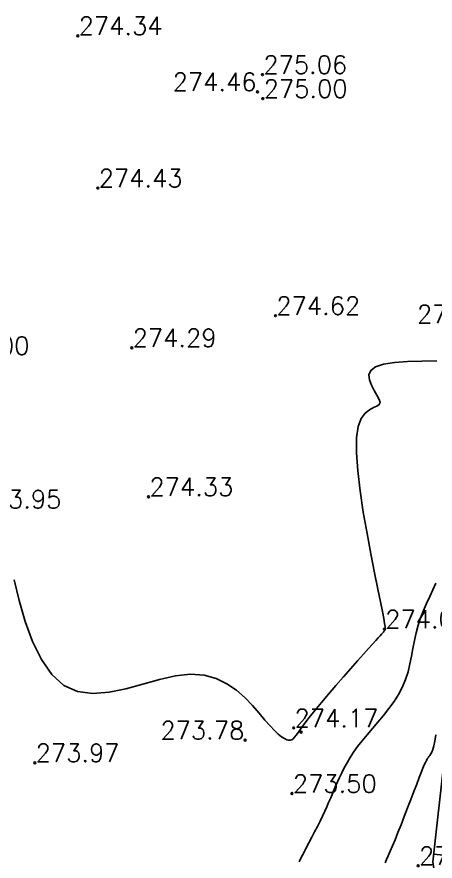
# Model space of a CAD drawing. Extents: x 524954 to 526204, y 9523489 to 9524010.
# Drawn here: x 525569.7 to 525592.98, y 9523613.11 to 9523660.03 of the extents above; entities that cross this region are included whole.
import ezdxf
from ezdxf.enums import TextEntityAlignment as Align

# ---------------------------------------------------------------- set-up
doc = ezdxf.new("R2010")
doc.units = 0
doc.header["$PDMODE"] = 33
doc.header["$PDSIZE"] = 0.1
for name, color, linetype in [('CN_01_00', 3, 'Continuous'), ('CN_02_00', 4, 'Continuous'), ('Haut_Talus', 30, 'Continuous'), ('Talus', 2, 'Continuous'), ('TopoAlt', 3, 'Continuous'), ('TOPOJIS', 7, 'Continuous')]:
    doc.layers.add(name, color=color, linetype=linetype)
doc.styles.add('Simplex 1.0', font='Simplex.shx', dxfattribs={"width": 0.99, "height": 1})

# ---------------------------------------------------------------- blocks, each defined once
blk = doc.blocks.new('TCPOINT M')
at = {"color": 0}
blk.add_point((0, 0), dxfattribs=at)
at = {"layer": 'TopoAlt', "style": 'Simplex 1.0', "width": 0.99}
blk.add_attdef('ALT', (0.15, 0.15), '', height=1, dxfattribs=at)

msp = doc.modelspace()

# ---------------------------------------------------------------- linework, layer by layer
at = {"layer": 'CN_01_00', "elevation": 273, "flags": 128}
msp.add_lwpolyline([(525585.412, 9523613.061), (525585.529, 9523613.299), (525585.661, 9523613.56), (525585.804, 9523613.839), (525585.955, 9523614.132), (525586.111, 9523614.433), (525586.268, 9523614.736), (525586.422, 9523615.038), (525586.57, 9523615.331), (525586.707, 9523615.612), (525586.831, 9523615.875), (525586.944, 9523616.124), (525587.049, 9523616.362), (525587.148, 9523616.593), (525587.245, 9523616.819), (525587.341, 9523617.046), (525587.44, 9523617.276), (525587.544, 9523617.513), (525587.657, 9523617.76), (525587.78, 9523618.018), (525587.918, 9523618.287), (525588.072, 9523618.567), (525588.245, 9523618.858), (525588.441, 9523619.16), (525588.661, 9523619.473), (525588.91, 9523619.798), (525589.187, 9523620.134), (525589.484, 9523620.481), (525589.793, 9523620.839), (525590.102, 9523621.208), (525590.404, 9523621.587), (525590.687, 9523621.977), (525590.942, 9523622.377), (525591.159, 9523622.787), (525591.332, 9523623.206), (525591.467, 9523623.633), (525591.574, 9523624.065), (525591.662, 9523624.499), (525591.742, 9523624.934), (525591.822, 9523625.366), (525591.914, 9523625.794), (525592.025, 9523626.216), (525592.164, 9523626.628), (525592.324, 9523627.031), (525592.496, 9523627.425), (525592.674, 9523627.809), (525592.847, 9523628.183), (525593.007, 9523628.548)], dxfattribs=at)
at = {"layer": 'CN_02_00', "flags": 128}
for points, elevation in [([(525569.539, 9523628.745), (525569.818, 9523627.587), (525570.159, 9523626.422), (525570.572, 9523625.308), (525571.063, 9523624.306), (525571.64, 9523623.474), (525572.311, 9523622.87), (525573.079, 9523622.534), (525573.926, 9523622.43), (525574.829, 9523622.5), (525575.763, 9523622.688), (525576.707, 9523622.938), (525577.637, 9523623.194), (525578.529, 9523623.399), (525579.361, 9523623.497), (525580.114, 9523623.445), (525580.789, 9523623.26), (525581.391, 9523622.968), (525581.926, 9523622.6), (525582.4, 9523622.185), (525582.817, 9523621.752), (525583.185, 9523621.329), (525583.507, 9523620.946), (525583.789, 9523620.626), (525584.035, 9523620.368), (525584.248, 9523620.169), (525584.43, 9523620.02), (525584.586, 9523619.917), (525584.717, 9523619.855), (525584.828, 9523619.826), (525584.92, 9523619.826), (525584.999, 9523619.851), (525585.073, 9523619.903), (525585.151, 9523619.989), (525585.245, 9523620.113), (525585.364, 9523620.28), (525585.517, 9523620.496), (525585.715, 9523620.766), (525585.968, 9523621.095), (525586.281, 9523621.484), (525586.644, 9523621.921), (525587.04, 9523622.389), (525587.454, 9523622.871), (525587.871, 9523623.352), (525588.276, 9523623.813), (525588.653, 9523624.24), (525588.987, 9523624.615), (525589.266, 9523624.925), (525589.492, 9523625.175), (525589.672, 9523625.373), (525589.812, 9523625.524), (525589.918, 9523625.638), (525589.996, 9523625.722), (525590.053, 9523625.784), (525590.095, 9523625.83), (525590.127, 9523625.869), (525590.151, 9523625.901), (525590.169, 9523625.928), (525590.181, 9523625.95), (525590.189, 9523625.968), (525590.195, 9523625.984), (525590.198, 9523625.997), (525590.202, 9523626.01), (525590.205, 9523626.026), (525590.203, 9523626.067), (525590.192, 9523626.157), (525590.165, 9523626.323), (525590.117, 9523626.587), (525590.042, 9523626.977), (525589.936, 9523627.516), (525589.792, 9523628.23), (525589.609, 9523629.13), (525589.401, 9523630.178), (525589.185, 9523631.32), (525588.978, 9523632.506), (525588.799, 9523633.681), (525588.665, 9523634.796), (525588.593, 9523635.796), (525588.601, 9523636.629), (525588.699, 9523637.259), (525588.868, 9523637.707), (525589.082, 9523638.008), (525589.316, 9523638.2), (525589.542, 9523638.318), (525589.735, 9523638.399), (525589.869, 9523638.479), (525589.917, 9523638.593), (525589.864, 9523638.771), (525589.739, 9523639.002), (525589.581, 9523639.272), (525589.428, 9523639.562), (525589.32, 9523639.855), (525589.295, 9523640.136), (525589.394, 9523640.386), (525589.654, 9523640.589), (525590.102, 9523640.732), (525590.709, 9523640.824), (525591.434, 9523640.877), (525592.234, 9523640.902), (525593.067, 9523640.913)], 274), ([(525590.19, 9523613.004), (525590.271, 9523613.189), (525590.366, 9523613.404), (525590.476, 9523613.656), (525590.602, 9523613.951), (525590.746, 9523614.296), (525590.906, 9523614.694), (525591.08, 9523615.132), (525591.261, 9523615.595), (525591.444, 9523616.068), (525591.624, 9523616.535), (525591.794, 9523616.981), (525591.951, 9523617.389), (525592.089, 9523617.746), (525592.203, 9523618.038), (525592.296, 9523618.272), (525592.372, 9523618.455), (525592.434, 9523618.596), (525592.487, 9523618.704), (525592.534, 9523618.788), (525592.579, 9523618.857), (525592.626, 9523618.919), (525592.678, 9523618.984), (525592.733, 9523619.064), (525592.792, 9523619.171), (525592.85, 9523619.318), (525592.908, 9523619.517), (525592.963, 9523619.782), (525593.013, 9523620.125)], 272)]:
    msp.add_lwpolyline(points, dxfattribs=dict(at, elevation=elevation))
at = {"layer": 'Haut_Talus', "flags": 128}
msp.add_lwpolyline([(525619.5, 9523585.574), (525612.277, 9523590.807), (525607.186, 9523595.808), (525599.957, 9523599.753), (525597.247, 9523603.032), (525593.096, 9523611.496), (525592.851, 9523613.063), (525593.481, 9523618.717), (525594.45, 9523630.102), (525596.089, 9523633.861), (525596.995, 9523635.297), (525597.827, 9523643.003), (525597.939, 9523651.265), (525597.377, 9523657.469)], dxfattribs=at)
at = {"layer": 'Talus'}
msp.add_line((525592.9, 9523613.502), (525596.357, 9523613.117), dxfattribs=at)
msp.add_line((525592.9, 9523613.502), (525596.357, 9523613.117), dxfattribs=at)

# ---------------------------------------------------------------- block references
at = {"layer": 'TOPOJIS'}
ref = msp.add_blockref('TCPOINT M', (525573.089, 9523658.982, 274.34), dxfattribs=at)
ref.add_attrib('ALT', '274.34', (525573.139, 9523659.032, 274.34), dxfattribs={"layer": 'TopoAlt', "height": 1, "style": 'Simplex 1.0', "width": 0.99})
ref = msp.add_blockref('TCPOINT M', (525583.367, 9523656.824, 275.06), dxfattribs=at)
ref.add_attrib('ALT', '275.06', (525583.417, 9523656.874, 275.06), dxfattribs={"layer": 'TopoAlt', "height": 1, "style": 'Simplex 1.0', "width": 0.99})
ref = msp.add_blockref('TCPOINT M', (525583.087, 9523655.868, 274.46), dxfattribs=at)
ref.add_attrib('ALT', '274.46', dxfattribs={"layer": 'TopoAlt', "height": 1, "style": 'Simplex 1.0', "width": 0.99}).set_placement((525583.037, 9523655.918, 274.46), align=Align.RIGHT)
ref = msp.add_blockref('TCPOINT M', (525583.388, 9523655.489, 275), dxfattribs=at)
ref.add_attrib('ALT', '275.00', (525583.438, 9523655.539, 275), dxfattribs={"layer": 'TopoAlt', "height": 1, "style": 'Simplex 1.0', "width": 0.99})
ref = msp.add_blockref('TCPOINT M', (525574.205, 9523650.516, 274.43), dxfattribs=at)
ref.add_attrib('ALT', '274.43', (525574.255, 9523650.566, 274.43), dxfattribs={"layer": 'TopoAlt', "height": 1, "style": 'Simplex 1.0', "width": 0.99})
ref = msp.add_blockref('TCPOINT M', (525584.089, 9523643.426, 274.62), dxfattribs=at)
ref.add_attrib('ALT', '274.62', (525584.139, 9523643.476, 274.62), dxfattribs={"layer": 'TopoAlt', "height": 1, "style": 'Simplex 1.0', "width": 0.99})
ref = msp.add_blockref('TCPOINT M', (525596.686, 9523642.96, 274.76), dxfattribs=at)
ref.add_attrib('ALT', '274.76', dxfattribs={"layer": 'TopoAlt', "height": 1, "style": 'Simplex 1.0', "width": 0.99}).set_placement((525596.636, 9523643.01, 274.76), align=Align.RIGHT)
ref = msp.add_blockref('TCPOINT M', (525576.093, 9523641.638, 274.29), dxfattribs=at)
ref.add_attrib('ALT', '274.29', (525576.143, 9523641.688, 274.29), dxfattribs={"layer": 'TopoAlt', "height": 1, "style": 'Simplex 1.0', "width": 0.99})
ref = msp.add_blockref('TCPOINT M', (525565.685, 9523641.205, 274), dxfattribs=at)
ref.add_attrib('ALT', '274.00', (525565.735, 9523641.255, 274), dxfattribs={"layer": 'TopoAlt', "height": 1, "style": 'Simplex 1.0', "width": 0.99})
ref = msp.add_blockref('TCPOINT M', (525577.027, 9523633.358, 274.33), dxfattribs=at)
ref.add_attrib('ALT', '274.33', (525577.077, 9523633.408, 274.33), dxfattribs={"layer": 'TopoAlt', "height": 1, "style": 'Simplex 1.0', "width": 0.99})
ref = msp.add_blockref('TCPOINT M', (525567.459, 9523632.67, 273.95), dxfattribs=at)
ref.add_attrib('ALT', '273.95', (525567.509, 9523632.72, 273.95), dxfattribs={"layer": 'TopoAlt', "height": 1, "style": 'Simplex 1.0', "width": 0.99})
ref = msp.add_blockref('TCPOINT M', (525590.147, 9523626.004, 274.03), dxfattribs=at)
ref.add_attrib('ALT', '274.03', (525590.197, 9523626.054, 274.03), dxfattribs={"layer": 'TopoAlt', "height": 1, "style": 'Simplex 1.0', "width": 0.99})
ref = msp.add_blockref('TCPOINT M', (525585.102, 9523620.509, 274.17), dxfattribs=at)
ref.add_attrib('ALT', '274.17', (525585.152, 9523620.559, 274.17), dxfattribs={"layer": 'TopoAlt', "height": 1, "style": 'Simplex 1.0', "width": 0.99})
ref = msp.add_blockref('TCPOINT M', (525582.405, 9523619.829, 273.78), dxfattribs=at)
ref.add_attrib('ALT', '273.78', dxfattribs={"layer": 'TopoAlt', "height": 1, "style": 'Simplex 1.0', "width": 0.99}).set_placement((525582.355, 9523619.879, 273.78), align=Align.RIGHT)
msp.add_blockref('TCPOINT M', (525585.519, 9523620.277, 273.77), dxfattribs=at)
ref = msp.add_blockref('TCPOINT M', (525570.696, 9523618.573, 273.97), dxfattribs=at)
ref.add_attrib('ALT', '273.97', (525570.746, 9523618.623, 273.97), dxfattribs={"layer": 'TopoAlt', "height": 1, "style": 'Simplex 1.0', "width": 0.99})
ref = msp.add_blockref('TCPOINT M', (525585.008, 9523616.862, 273.5), dxfattribs=at)
ref.add_attrib('ALT', '273.50', (525585.058, 9523616.912, 273.5), dxfattribs={"layer": 'TopoAlt', "height": 1, "style": 'Simplex 1.0', "width": 0.99})
ref = msp.add_blockref('TCPOINT M', (525592.03, 9523612.852, 271.6), dxfattribs=at)
ref.add_attrib('ALT', '271.60', (525592.08, 9523612.902, 271.6), dxfattribs={"layer": 'TopoAlt', "height": 1, "style": 'Simplex 1.0', "width": 0.99})

doc.saveas('drawing.dxf')
